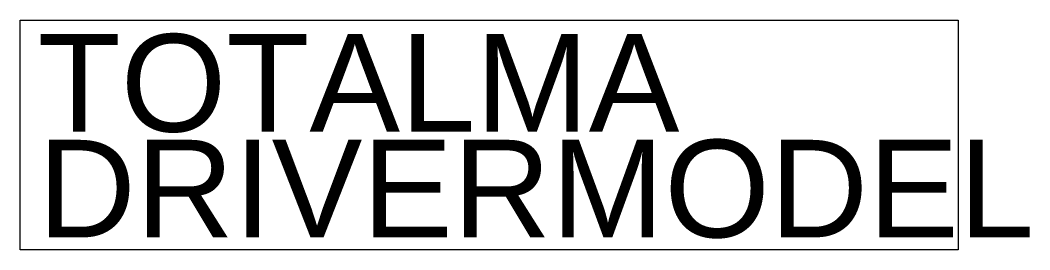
# Model space of a CAD drawing. Header units: inches. Extents: x -0.3 to 15.3, y -1.8 to 1.7.
import ezdxf

# ---------------------------------------------------------------- set-up
doc = ezdxf.new("R2010")
doc.units = ezdxf.units.IN
doc.header["$LTSCALE"] = 0.5
doc.header["$MEASUREMENT"] = 0
doc.layers.add('FAB DWG', color=7, linetype='CONTINUOUS', plot=False)
doc.styles.add('LSAD_Standard', font='arial.ttf')

msp = doc.modelspace()

# ---------------------------------------------------------------- linework, layer by layer
at = {"layer": 'FAB DWG', "color": 0, "ltscale": 0.5, "transparency": 16777216}
msp.add_lwpolyline([(-0.27, 1.714), (14.191, 1.714), (14.191, -1.816), (-0.27, -1.816)], close=True, dxfattribs=at)

# ---------------------------------------------------------------- texts
at = {"layer": 'FAB DWG', "color": 0, "ltscale": 0.5, "transparency": 16777216, "style": 'LSAD_Standard'}
for tag, p in [('TOTALMA', (0, 0)), ('DRIVERMODEL', (0, -1.625))]:
    msp.add_attdef(tag, p, '', height=1.5, dxfattribs=at)

doc.saveas('drawing.dxf')
